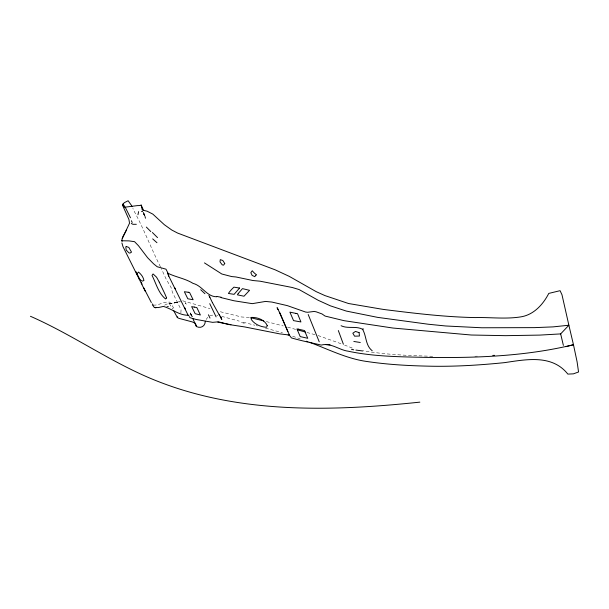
<?xml version="1.0" encoding="UTF-8"?>
<svg xmlns="http://www.w3.org/2000/svg" width="609" height="609" viewBox="0 0 609 609"><rect width="100%" height="100%" fill="white"/><g stroke="black" fill="none" stroke-linecap="round" stroke-linejoin="round"><path stroke-width="0.46" stroke-dasharray="3.04 2.28" d="M180.888 312.813L181.063 309.654L172.377 292.221L171.304 287.973L166.15 279.082L161.202 268.371M206.169 319.481L207.73 317.289M164.605 305.178L166.668 304.112L171.129 303.373M209.778 315.873L213.257 314.937M180.508 301.364L174.897 302.742L180.058 301.965M168.678 303.807L178.315 302.285L170.528 303.457L174.768 302.886M169.858 303.602L171.966 303.236M169.599 303.632L171.685 303.282M153.194 305.124C159.063 305.649 163.92 301.12 169.759 302.133L174.265 308.786M167.46 306.692L168.541 306.624L166.493 306.624M474.891 356.25L477.433 356.174M432.702 356.28C409.377 355.595 385.923 354.743 362.895 350.754M249.347 317.479L241.537 316.984L219.05 311.427M182.715 300.808L209.998 308.596M216.69 315.18L217.908 315.462M221.661 316.353L239.215 321.126M266.331 321.582L283.231 325.952M287.57 327.102L296.103 329.53M243.09 322.191L254.836 325.244M265.509 328.129L282.439 332.742M314.929 334.668L306.959 332.484M256.168 325.602L257.5 325.967M318.058 335.529L342.821 344.359M352.223 348.028L344.648 345.136M292.663 336.229L300.184 338.832M190 314.465L192.939 316.634M169.241 303.602L172.781 308.908M160.479 266.841C150.887 248.069 143.709 228.413 133.531 210.082A27.116 22.647 -84.6 0 0 132.869 208.354M191.005 314.214L191.234 314.686L190.358 312.897L191.827 315.995M192.223 316.794L190.32 312.691L191.744 315.865M191.477 315.165L192.033 316.429M244.376 323.288A173.108 38.816 31 0 1 240.502 322.26M176.717 302.498L174.456 302.78L176.717 302.498M186.308 304.203L185.227 302.703L186.582 304.607L186.308 304.203"/><path stroke-width="0.91" d="M137.969 214.726L138.608 211.612M122.242 238.72L129.527 223.206L128.948 219.552L122.455 205.012L124.228 202.736L128.126 200.749L131.232 205.088A27.116 22.647 -84.6 0 1 132.1 206.687M205.309 321.232C205.187 326.188 200.94 328.753 196.425 326.561L192.969 318.903M195.261 323.227L192.193 321.887L178.932 318.355L177.326 317.548L177.661 316.733M126.482 230.042L122.759 236.848L121.815 240.136L122.089 241.408M220.976 297.588L233.963 300.762L252.255 303.655L265.57 301.425L271.941 302.072L287.349 305.634L305.566 312.036L307.568 312.288L314.175 311.443L316.216 311.831L321.986 313.924L325.069 316.063L343.994 320.661L393.018 328.053L471.275 335.019L505.622 335.666L539.787 335.095L560.653 333.907L568.875 325.229L561.985 294.756L560.067 290.683L548.778 293.416C543 304.706 533.423 315.15 520.246 316.962C505.379 319.238 490.283 317.22 475.324 317.578C445.118 317.023 415.132 313.384 385.192 309.661A164.133 134.186 29.4 0 1 378.098 308.542L348.538 303.518L324.924 295.586L316.238 291.673L289.267 276.372L275.169 269.825L177.577 233.057L171.776 230.027L164.354 224.721L152.829 214.117L147.089 211.186L142.262 210.036L141.189 205.088A22.023 13.261 52.4 0 1 137.444 205.598L125.195 207.159L123.962 206.618L123.756 205.454L122.455 205.012M136.736 274.058L138.502 272.086A9.097 4.073 50.4 0 1 142.224 276.174A9.036 4.172 50.8 0 1 143.891 280.574L142.026 281.168L139.08 278.884L122.995 246.683L121.907 242.915M166.584 297.923L165.564 298.943C158.378 293.135 156.117 283.406 152.029 275.42L153.08 273.959L156.513 277.141A32.49 9.485 56.8 0 1 159.292 282.188M363.482 328.936L362.538 329.218C355.74 325.724 347.838 329.043 341.07 325.724M141.509 211.627L142.689 211.392M565.753 346.673L573.472 344.732L568.875 325.229L553.109 326.881L534.557 327.634L481.841 327.771L445.742 325.982L428.173 324.216L377.649 317.373L346.315 311.07L330.474 305.863L318.233 300.306L299.072 289.549L292.267 287.494L260.096 281.198L252.918 280.521L235.927 276.966L231.717 276.577L221.843 274.012L204.457 262.905M419.845 402.138C333.108 411.273 242.055 414.029 159.36 381.95C114.134 364.616 74.694 335.681 30.45 316.284M492.795 355.42L494.516 355.336M360.3 342.494L353.814 341.466M325.868 344.61L330.086 344.861M355.907 350.076L362.644 350.959M121.648 240.768L128.941 240.882L134.566 241.682L138.502 245.762L147.591 257.706L153.628 263.857L157.213 266.75L165.991 269.178L168.092 273.319C176.054 277.24 185.303 278.541 193.03 283.375C202.363 285.735 206.74 296.75 216.705 296.781M136.325 224.295L132.922 224.31L131.278 223.442M155.927 307.872L154.328 307.446L152.722 305.299M230.956 324.719L217.801 322.131M154.328 307.446L158.378 307.583L163.448 306.411C171.997 308.885 179.084 315.34 188.341 315.272L188.98 315.904M351.484 349.292L353.692 349.787M250.687 317.692L263.682 320.905M297.824 329.926L305.368 332.034M306.396 341.215L307.941 341.74M288.133 334.607L289.61 335.14M309.494 342.266C328.54 349.322 347.107 358.914 367.394 361.556C388.976 364.768 410.786 365.857 432.58 366.245C456.628 366.595 480.608 365.065 504.511 362.637C526.336 359.455 552.028 354.232 567.862 374.101L573.396 373.85L578.55 371.97L577.111 361.913L573.472 344.732C525.46 356.379 475.355 358.13 426.087 357.376C400.09 356.813 373.827 356.638 348.287 351.226C338.931 349.977 331.106 342.524 321.209 345.075C311.275 342.745 301.181 340.789 291.414 337.896L289.526 335.384L286.565 334.684L279.737 333.877L244.651 326.934L228.558 324.483L218.441 321.811L212.617 322.351L195.923 319.421L189.901 317.654L189.468 316.71M200.711 289.739L204.928 293.705M146.358 227.081L150.819 231.58M157.533 237.617L152.372 232.501M156.955 242.709L152.684 238.888M372.221 350.761C365.324 345.41 366.656 336.206 362.538 329.218M152.22 303.853L153.194 305.124M188.059 315.104L168.632 275.808M219.354 315.104L212.503 302.787M151.329 302.544L143.488 287.372M220.108 316.322L220.762 317.449M139.872 279.47L135.891 271.553M208.841 295.373L209.877 297.283M220.915 317.715L220.534 317L221.805 319.413L219.202 314.328M145.437 291.597L139.08 278.884M277.75 308.93L277.08 307.674L278.001 309.479M173.542 310.354L177.326 317.548M174.791 287.836L175.643 289.496M209.412 296.347L212.343 302.513M125.195 207.159L130.478 217.786M184.588 307.461L185.395 309.067M159.284 282.18L164.62 293.34A61.486 17.082 56.4 0 1 166.569 297.908M208.4 314.769L209.998 318.065M123.048 203.703L124.693 207.106M216.096 316.87L209.762 303.678M279.546 312.227L280.368 314M280.642 314.587L287.897 331.677M144.523 215.221L143.968 213.949L144.714 215.647L143.29 212.488M141.189 205.088L143.496 210.333M167.467 272.794L168.784 276.075L168.198 274.606M131.407 220.74L132.183 222.498M141.372 282.599L142.057 284.175M278.024 309.22L289.321 334.843M319.23 341.809L308.207 314.51M338.33 330.542L343.392 344.237M195.618 323.866L196.425 326.561M145.003 216.439L145.49 218.228M563.378 345.394L560.653 333.907M221.25 297.253A293.477 153.331 -35.4 0 1 216.971 296.461M359.112 332.621L359.439 336.023L354.575 336.183L352.839 333.199L355.496 331.433L359.112 332.621M267.244 325.648L266.575 327.284C260.774 326.949 255.026 324.551 251.479 319.778A9.736 3.448 33.1 0 1 251.616 317.388C257.516 317.243 264.885 319.892 267.244 325.648M224.751 263.507L223.594 265.159L222.239 264.862L219.994 261.855L220.291 259.632L222.833 260.515L224.751 263.507M126.185 246.47L125.812 247.323L126.23 250.101L128.811 252.758L129.824 253.146L131.529 252.141L128.819 247.414L126.185 246.47M255.536 275.451L254.867 276.669L252.118 275.42L250.817 272.703L252.278 270.761A11.107 5.869 50 0 0 256.64 274.872L255.536 275.451M238.233 293.53L237.403 294.825L244.003 296.225L249.553 290.326L242.451 288.628L238.233 293.53M239.565 288.042L234.1 294.337L228.413 293.462L229.319 292.183A31.287 17.349 -22.6 0 1 232.661 288.392L233.909 287.151L239.565 288.042M188.234 292.251L184.36 291.734L187.808 298.775L193.122 299.727L189.536 292.434L188.234 292.251M296.012 313.422L289.907 312.135L293.553 320.623L300.93 321.955L297.527 313.681L296.012 313.422M298.372 329.157L296.918 328.936L300.214 336.594L307.751 338.292L304.492 330.542L298.372 329.157M194.233 307.065L191.66 306.632L195.177 313.704L200.384 314.998L196.844 307.606L194.233 307.065"/></g></svg>
